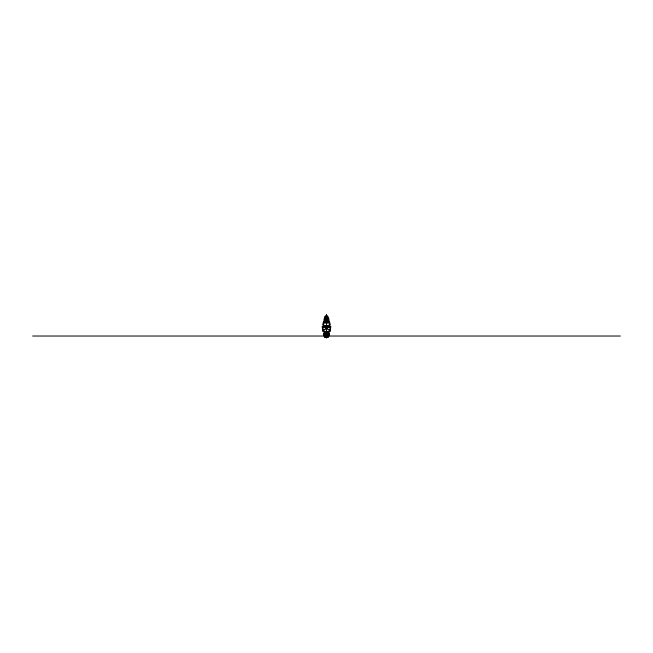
<?xml version="1.0" encoding="UTF-8"?>
<svg xmlns="http://www.w3.org/2000/svg" width="653" height="653" viewBox="0 0 653 653"><rect width="100%" height="100%" fill="white"/><g stroke="black" fill="none" stroke-linecap="round" stroke-linejoin="round"><path stroke-width="0.98" d="M325.994 333.912L326.312 334.842L327.333 332.777M326.5 316.795L326.524 315.015L326.924 317.015M324.019 335.495L324.41 335.226L323.986 335.528M328.81 335.332L329.022 335.609M326.043 327.251L326.133 325.382L325.814 326.378M327.031 332.499C327.994 333.365 325.871 335.169 326.214 333.561L325.7 332.679M324.361 333.805L325.382 332.173L324.484 333.871A18.717 18.717 0 0 1 324.99 333.83C328.214 331.814 326.451 336.295 326.786 333.561M328.173 335.177L328.132 335.56M328.745 335.291L329.022 335.201M324.737 334.826L324.827 333.961L324.712 334.834M325.374 326.908L325.643 325.463L325.643 326.639M325.463 326.622L325.529 326.027M324.533 334.695L324.565 334.271M329.594 331.43L330.091 327.431L322.909 327.431L323.406 331.43M330.777 326.745L330.189 331.43L322.811 331.43L322.223 326.745M324.337 334.295L324.076 334.687L324.655 334.695L324.198 334.589M324.206 334.295L324.198 333.291L324.908 333.291M324.353 334.695L324.468 334.271M327.961 335.234L327.847 335.715A2.4 2.4 0 0 0 327.912 335.258L327.937 334.924A18.447 18.447 0 0 0 327.512 334.891L325.488 334.891A18.447 18.447 0 0 0 325.023 334.924L325.194 335.707M325.757 325.806L326.125 325.496L325.961 326.582L325.961 325.496M328.173 337.07C328.908 336.099 326.035 337.511 326.851 336.711M328.435 336.679L328.826 335.928M325.863 323.088L326.231 321.137M326.076 317.015L326.459 315.015L326.835 316.681M325.684 319.015L326.476 315.015L327.316 319.015M324.965 318.786L324.394 321.856L328.598 321.856L328.035 318.786M326.165 316.681L326.5 315.015L326.5 329.822M326.5 333.985L327.08 333.552L325.912 333.552L326.843 334.205M325.227 333.814L325.512 333.006L328.271 333.054M324.517 333.716L324.99 333.83M324.827 333.805L324.876 332.826M324.655 320.786L324.851 319.946M327.006 333.773L328.01 333.83A18.717 18.717 0 0 1 328.516 333.871C329.692 334.067 325.961 329.381 324.41 333.765M325.406 332.148L324.81 332.63L325.112 332.124M325.969 332.499C324.753 333.92 327.798 333.397 326.647 333.969M326.688 331.659L326.663 333.756L327.284 333.332M322.647 324.998L323.741 320.705M324.035 333.667L324.541 333.977M324.304 333.34L324.704 331.757L324.117 333.977M324.761 332.826L325.969 332.369L325.994 333.838L324.337 334.018M325.284 332.132L324.786 333.61L325.488 332.997A18.333 18.333 0 0 1 327.48 332.997L327.667 333.332M325.488 321.97L326.476 318.452L327.512 321.97L326.541 323.3L325.496 321.439L325.529 321.97L327.512 321.97L327.512 321.439M327.341 336.728L326.59 337.642L325.684 336.752M323.815 325.48L323.602 326.157L329.749 326.157L329.332 324.794M324.174 333.561L324.729 331.757L324.182 333.34M324.794 331.773L324.239 333.561L324.819 331.773M324.925 331.455L324.263 333.25M325.561 333.373L325.839 332.589M325.7 332.369L324.941 332.63L325.398 332.614M324.753 333.316L324.28 333.765M325.325 332.801L325.733 331.74L325.129 332.589L325.561 332.246M325.512 333.373L326.084 332.589M326.1 326.312L325.912 326.761L325.667 325.823M326.435 332.769L328.214 332.924L328.639 333.805M326.565 332.769L324.786 332.924M327.48 336.54L327.79 335.887M327.626 331.961L326.476 331.846L326.5 325.08M326.5 331.822L325.496 331.895M326.582 332.557L326.231 333.675M325.618 331.953L325.316 332.418M325.349 332.712L325.431 332.401M327.104 336.76L325.814 336.948L326.329 337.144M328.565 336.597L328.247 336.352M326.696 337.503L327.235 336.719M325.643 332.867L325.961 333.022M326.786 337.503L327.749 336.744M327.798 337.209L327.129 337.503M326.949 337.462L327.357 337.25M327.692 337.315L327.235 337.479A3.036 3.036 0 0 0 327.528 337.381L327.659 337.242M327.594 332.148L327.675 332.801M327.602 332.614C327.202 332.271 328.663 332.508 327.651 332.655L327.439 332.197L328.206 332.891M327.569 337.34L325.488 337.389A3.036 3.036 0 0 0 325.823 337.503L325.202 337.209M327.888 332.401L327.888 332.124M327.757 332.361L327.3 332.369M327.741 332.165L328.018 332.655M328.826 334.312L328.957 334.687C327.863 334.94 329.806 333.552 328.181 331.773M329.022 333.887L328.32 331.773L328.696 333.34M328.802 333.683L328.386 333.626L329.022 333.667M326.892 333.626L326.108 333.626M326.157 334.205L325.945 333.61L326.353 333.969M327.888 332.679L327.782 332.14M328.532 334.271L328.426 334.369M324.157 335.013L325.488 334.891M324.329 335.911L328.671 335.911M324.655 335.177L324.712 335.56M324.729 333.054L324.802 333.618L324.933 333.079L324.321 332.989M324.435 336.597L325.488 336.605M324.9 337.128L324.565 336.801L327.006 336.711M325.488 334.769L324.223 334.858M324.99 335.846L328.01 335.846M325.618 336.605L327.382 336.605M325.994 333.895L328.663 334.018M325.994 334.875L327.006 334.875M325.839 315.832L327.161 315.832M325.896 316.33L327.104 316.33M324.998 318.835L328.002 318.835M325.316 326.524L327.684 326.524M325.316 326.639L327.684 326.565M322.223 326.827L330.777 326.827M325.692 327.773L327.316 327.773M325.765 328.435L327.243 328.435M326.255 331.659L326.696 332.916M326.247 331.936L326.696 331.936M326.247 332.018L326.696 332.018M327.063 332.091L327.006 332.916M327.031 332.369L327.7 332.45M326.255 332.442L326.688 332.442M325.553 332.589L325.545 333.838M326.916 332.589L327.488 333.373M327.422 332.589L327.455 333.838M324.321 332.924L325.072 332.908M325.545 332.94L325.994 332.94M327.928 332.908L328.679 332.924M327.039 332.997L327.357 332.867M328.492 333.169L328.279 333.593L328.075 333.079L328.679 332.989M325.586 333.267L326.133 333.74L325.749 333.324M328.092 333.291L328.802 333.291M328.459 333.977L328.924 333.667M328.777 334.858L327.512 334.769M32.65 336.026L620.35 336.026M324.565 336.679L324.174 335.928L324.753 336.124M328.247 336.115L328.761 336.115M324.263 336.083L324.753 336.352M325.798 336.768L326.329 336.777M326.671 336.891L327.202 336.768M325.814 336.948L326.329 337.021M326.671 337.013L327.12 336.899M325.765 336.719L326.704 337.389M326.214 333.561L326.5 334.01M323.978 335.201L324.337 335.226M327.512 334.891L328.843 335.013M327.512 336.605L328.516 336.687M328.01 333.83L328.483 333.716M325.871 337.503L325.414 337.323M325.847 337.356L325.365 336.85M325.986 337.503L325.341 337.242M327.741 332.483L327.365 331.74L327.569 332.401M324.908 336.768L325.431 337.144M326.1 337.266L325.994 337.103M324.639 336.679L324.378 336.377M325.3 336.091L325.521 336.54M327.806 332.777L327.545 332.271M326.002 336.711L326.206 337.021M328.247 333.316L328.173 333.805M328.549 333.65L328.067 333.079M326.19 337.258L326.043 336.826M328.737 333.25L328.075 331.455M327.161 332.589L327.439 333.373L326.875 333.74M326.663 334.703L326.312 334.842M328.312 331.757L328.875 333.561L328.23 331.757M329.259 320.705L330.353 324.998M328.149 319.946L328.337 320.786M328.72 334.418L328.435 334.271M326.769 321.137L327.137 323.088M328.288 334.834L328.173 333.961L328.263 334.826M326.125 325.496L326.206 326.933M328.941 335.201L328.965 335.618L328.826 335.201M328.247 335.871L328.271 336.662M327.684 325.496L327.684 326.671L326.606 328.124L327.684 326.671L326.5 328.124L325.316 326.671L325.316 325.496M327.651 325.496L327.651 326.639M327.324 325.496L327.365 326.639M327.202 321.439L327.235 321.97M327.137 332.997L327.259 333.699M326.998 325.496L327.104 326.859M327.006 332.059L327.006 333.838M326.924 321.439L326.957 321.97M326.924 332.059L326.924 332.891M326.688 321.439L326.655 321.97M326.72 325.496L326.614 326.655M326.5 331.52L326.5 333.348M326.5 333.626L326.5 337.985M326.353 321.439L326.32 321.97M326.386 326.655L326.329 325.496L326.288 326.639M326.076 321.439L326.043 321.97M325.896 332.916L325.847 333.348M324.753 335.871L324.729 336.662M325.488 332.997A18.717 18.717 0 0 1 327.512 332.997M325.488 333.789A18.717 18.717 0 0 1 327.512 333.789M324.712 316.909L323.994 319.529L329.006 319.529L328.288 316.901L324.712 316.901M325.757 325.504L325.316 327.088L325.765 325.504M324.182 322.753L323.268 325.774L329.732 325.774L328.818 322.753L324.141 322.745M324.068 330.002L323.455 331.724L329.545 331.724L328.679 329.292L324.321 329.292L324.068 330.002M327.684 326.067L326.606 327.577L327.684 326.067L325.316 326.108L326.394 327.577L325.316 326.067L326.5 327.577L327.684 326.067M324.614 333.626L323.978 333.667L324.614 333.667M326.427 328.124L325.316 326.671L326.394 328.124M327.684 327.088L327.21 325.504L327.684 327.088M325.806 321.97L325.806 321.439L325.774 321.97"/></g></svg>
